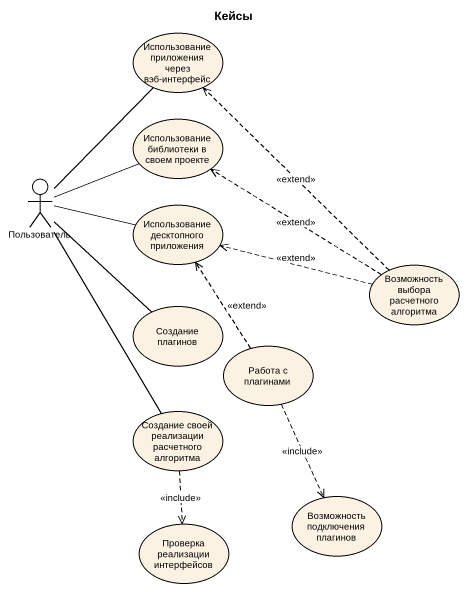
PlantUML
@startuml
title Кейсы
usecase "Использование приложения через вэб-интерфейс" as Использование_приложения
usecase "Использование библиотеки в своем проекте" as Использование_библиотеки_в
actor Пользователь
usecase "Использование десктопного приложения" as Использование_десктопного
usecase "Возможность выбора расчетного алгоритма" as Возможность_выбора
usecase "Создание плагинов" as Создание_плагинов
usecase "Работа с плагинами" as Работа_с_плагинами
usecase "Создание своей реализации расчетного алгоритма" as Создание_своей_реализации
usecase "Возможность подключения плагинов" as Возможность_подключения
usecase "Проверка реализации интерфейсов" as Проверка_реализации
Пользователь -up- Использование_приложения
Пользователь -right- Использование_библиотеки_в
Пользователь -right- Использование_десктопного
Пользователь -- Создание_плагинов
Пользователь -- Создание_своей_реализации
Возможность_выбора .up.> Использование_приложения : <<extend>>
Возможность_выбора .up.> Использование_библиотеки_в : <<extend>>
Возможность_выбора .left.> Использование_десктопного : <<extend>>
Работа_с_плагинами .up.> Использование_десктопного : <<extend>>
Работа_с_плагинами ..> Возможность_подключения : <<include>>
Создание_своей_реализации ..> Проверка_реализации : <<include>>
@enduml
